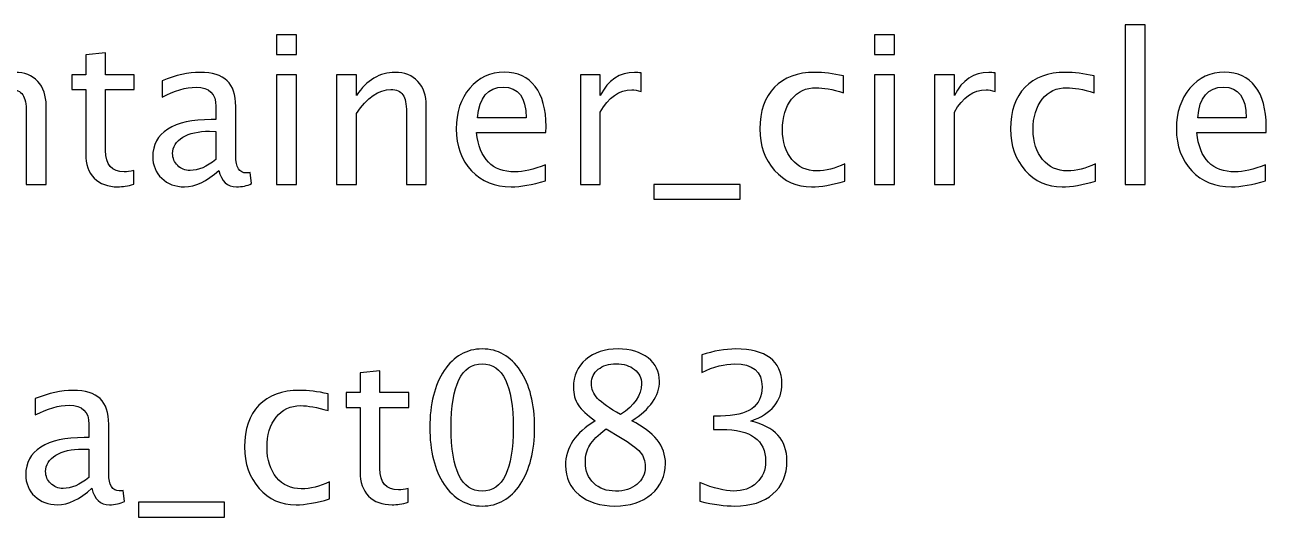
# Model space of a CAD drawing. Header units: centimetres. Extents: x -11.4 to 11.4, y -9.1 to 14.1.
# Drawn here: x 3.76 to 11.37, y 11.13 to 14.15 of the extents above; entities that cross this region are included whole.
import ezdxf

# ---------------------------------------------------------------- set-up
doc = ezdxf.new("R2010")
doc.units = ezdxf.units.CM
doc.header["$MEASUREMENT"] = 0
doc.layers.add('Layer 1', color=7, linetype='Continuous')

msp = doc.modelspace()

# ---------------------------------------------------------------- linework, layer by layer
at = {"layer": 'Layer 1'}
for points, knots in [([(5.30004, 13.96673), (5.30004, 13.96673), (5.30004, 14.08865), (5.30004, 14.08865), (5.30004, 14.08865), (5.30004, 14.08865), (5.42196, 14.08865), (5.42196, 14.08865), (5.42196, 14.08865), (5.42196, 14.08865), (5.42196, 13.96673), (5.42196, 13.96673), (5.42196, 13.96673), (5.42196, 13.96673), (5.30004, 13.96673), (5.30004, 13.96673)], [0, 0, 0, 0, 0.2, 0.2, 0.2, 0.2, 0.4, 0.4, 0.4, 0.4, 0.6, 0.6, 0.6, 0.6, 1, 1, 1, 1]), ([(8.96801, 13.96673), (8.96801, 13.96673), (8.96801, 14.08865), (8.96801, 14.08865), (8.96801, 14.08865), (8.96801, 14.08865), (9.08993, 14.08865), (9.08993, 14.08865), (9.08993, 14.08865), (9.08993, 14.08865), (9.08993, 13.96673), (9.08993, 13.96673), (9.08993, 13.96673), (9.08993, 13.96673), (8.96801, 13.96673), (8.96801, 13.96673)], [0, 0, 0, 0, 0.2, 0.2, 0.2, 0.2, 0.4, 0.4, 0.4, 0.4, 0.6, 0.6, 0.6, 0.6, 1, 1, 1, 1]), ([(10.50513, 13.17044), (10.50513, 13.17044), (10.50513, 14.14961), (10.50513, 14.14961), (10.50513, 14.14961), (10.50513, 14.14961), (10.62705, 14.14961), (10.62705, 14.14961), (10.62705, 14.14961), (10.62705, 14.14961), (10.62705, 13.17044), (10.62705, 13.17044), (10.62705, 13.17044), (10.62705, 13.17044), (10.50513, 13.17044), (10.50513, 13.17044)], [0, 0, 0, 0, 0.2, 0.2, 0.2, 0.2, 0.4, 0.4, 0.4, 0.4, 0.6, 0.6, 0.6, 0.6, 1, 1, 1, 1]), ([(4.4248, 13.17065), (4.38712, 13.16028), (4.35432, 13.1552), (4.32659, 13.1552), (4.32659, 13.1552), (4.26436, 13.1552), (4.21589, 13.17298), (4.18117, 13.20854), (4.18117, 13.20854), (4.14625, 13.2441), (4.12889, 13.29342), (4.12889, 13.35671), (4.12889, 13.35671), (4.12889, 13.35671), (4.12889, 13.7521), (4.12889, 13.7521), (4.12889, 13.7521), (4.12889, 13.7521), (4.04465, 13.7521), (4.04465, 13.7521), (4.04465, 13.7521), (4.04465, 13.7521), (4.04465, 13.84354), (4.04465, 13.84354), (4.04465, 13.84354), (4.04465, 13.84354), (4.12889, 13.84354), (4.12889, 13.84354), (4.12889, 13.84354), (4.12889, 13.84354), (4.12889, 13.96525), (4.12889, 13.96525), (4.12889, 13.96525), (4.12889, 13.96525), (4.25081, 13.97689), (4.25081, 13.97689), (4.25081, 13.97689), (4.25081, 13.97689), (4.25081, 13.84354), (4.25081, 13.84354), (4.25081, 13.84354), (4.25081, 13.84354), (4.42734, 13.84354), (4.42734, 13.84354), (4.42734, 13.84354), (4.42734, 13.84354), (4.42734, 13.7521), (4.42734, 13.7521), (4.42734, 13.7521), (4.42734, 13.7521), (4.25081, 13.7521), (4.25081, 13.7521), (4.25081, 13.7521), (4.25081, 13.7521), (4.25081, 13.37872), (4.25081, 13.37872), (4.25081, 13.37872), (4.25081, 13.29067), (4.28912, 13.24664), (4.36553, 13.24664), (4.36553, 13.24664), (4.38183, 13.24664), (4.40152, 13.24939), (4.4248, 13.25468), (4.4248, 13.25468), (4.4248, 13.25468), (4.4248, 13.17065), (4.4248, 13.17065)], [0, 0, 0, 0, 0.0555556, 0.0555556, 0.0555556, 0.0555556, 0.1111111, 0.1111111, 0.1111111, 0.1111111, 0.1666667, 0.1666667, 0.1666667, 0.1666667, 0.2222222, 0.2222222, 0.2222222, 0.2222222, 0.2777778, 0.2777778, 0.2777778, 0.2777778, 0.3333333, 0.3333333, 0.3333333, 0.3333333, 0.3888889, 0.3888889, 0.3888889, 0.3888889, 0.4444444, 0.4444444, 0.4444444, 0.4444444, 0.5, 0.5, 0.5, 0.5, 0.5555556, 0.5555556, 0.5555556, 0.5555556, 0.6111111, 0.6111111, 0.6111111, 0.6111111, 0.6666667, 0.6666667, 0.6666667, 0.6666667, 0.7222222, 0.7222222, 0.7222222, 0.7222222, 0.7777778, 0.7777778, 0.7777778, 0.7777778, 0.8333333, 0.8333333, 0.8333333, 0.8333333, 0.8888889, 0.8888889, 0.8888889, 0.8888889, 1, 1, 1, 1]), ([(3.33556, 13.17044), (3.33556, 13.17044), (3.33556, 13.84354), (3.33556, 13.84354), (3.33556, 13.84354), (3.33556, 13.84354), (3.45748, 13.84354), (3.45748, 13.84354), (3.45748, 13.84354), (3.45748, 13.84354), (3.45748, 13.71633), (3.45748, 13.71633), (3.45748, 13.71633), (3.52204, 13.81052), (3.6012, 13.85751), (3.69476, 13.85751), (3.69476, 13.85751), (3.7536, 13.85751), (3.80038, 13.8391), (3.83488, 13.80205), (3.83488, 13.80205), (3.86938, 13.76522), (3.88674, 13.71548), (3.88674, 13.65325), (3.88674, 13.65325), (3.88674, 13.65325), (3.88674, 13.17044), (3.88674, 13.17044), (3.88674, 13.17044), (3.88674, 13.17044), (3.76482, 13.17044), (3.76482, 13.17044), (3.76482, 13.17044), (3.76482, 13.17044), (3.76482, 13.61346), (3.76482, 13.61346), (3.76482, 13.61346), (3.76482, 13.66341), (3.75741, 13.69897), (3.74281, 13.72014), (3.74281, 13.72014), (3.72799, 13.74152), (3.70365, 13.7521), (3.66957, 13.7521), (3.66957, 13.7521), (3.59464, 13.7521), (3.52394, 13.70321), (3.45748, 13.60542), (3.45748, 13.60542), (3.45748, 13.60542), (3.45748, 13.17044), (3.45748, 13.17044), (3.45748, 13.17044), (3.45748, 13.17044), (3.33556, 13.17044), (3.33556, 13.17044)], [0, 0, 0, 0, 0.0666667, 0.0666667, 0.0666667, 0.0666667, 0.1333333, 0.1333333, 0.1333333, 0.1333333, 0.2, 0.2, 0.2, 0.2, 0.2666667, 0.2666667, 0.2666667, 0.2666667, 0.3333333, 0.3333333, 0.3333333, 0.3333333, 0.4, 0.4, 0.4, 0.4, 0.4666667, 0.4666667, 0.4666667, 0.4666667, 0.5333333, 0.5333333, 0.5333333, 0.5333333, 0.6, 0.6, 0.6, 0.6, 0.6666667, 0.6666667, 0.6666667, 0.6666667, 0.7333333, 0.7333333, 0.7333333, 0.7333333, 0.8, 0.8, 0.8, 0.8, 0.8666667, 0.8666667, 0.8666667, 0.8666667, 1, 1, 1, 1]), ([(4.94571, 13.25617), (4.87248, 13.18886), (4.80199, 13.1552), (4.73426, 13.1552), (4.73426, 13.1552), (4.67859, 13.1552), (4.63223, 13.17256), (4.59562, 13.20748), (4.59562, 13.20748), (4.55879, 13.24241), (4.54037, 13.28643), (4.54037, 13.33956), (4.54037, 13.33956), (4.54037, 13.41301), (4.57127, 13.46953), (4.63308, 13.5089), (4.63308, 13.5089), (4.69489, 13.54827), (4.78358, 13.56795), (4.89915, 13.56795), (4.89915, 13.56795), (4.89915, 13.56795), (4.92772, 13.56795), (4.92772, 13.56795), (4.92772, 13.56795), (4.92772, 13.56795), (4.92772, 13.64902), (4.92772, 13.64902), (4.92772, 13.64902), (4.92772, 13.72712), (4.88708, 13.76607), (4.80559, 13.76607), (4.80559, 13.76607), (4.74251, 13.76607), (4.67351, 13.74617), (4.59879, 13.70638), (4.59879, 13.70638), (4.59879, 13.70638), (4.59879, 13.80671), (4.59879, 13.80671), (4.59879, 13.80671), (4.68092, 13.84058), (4.75839, 13.85751), (4.83099, 13.85751), (4.83099, 13.85751), (4.90571, 13.85751), (4.96095, 13.84058), (4.9963, 13.8065), (4.9963, 13.8065), (5.03186, 13.77242), (5.04964, 13.71993), (5.04964, 13.64902), (5.04964, 13.64902), (5.04964, 13.64902), (5.04964, 13.34485), (5.04964, 13.34485), (5.04964, 13.34485), (5.04964, 13.27522), (5.07102, 13.24029), (5.11399, 13.24029), (5.11399, 13.24029), (5.11928, 13.24029), (5.12711, 13.24114), (5.13748, 13.24283), (5.13748, 13.24283), (5.13748, 13.24283), (5.14616, 13.1751), (5.14616, 13.1751), (5.14616, 13.1751), (5.11843, 13.16176), (5.08795, 13.1552), (5.05451, 13.1552), (5.05451, 13.1552), (4.99757, 13.1552), (4.96138, 13.18886), (4.94571, 13.25617)], [0, 0, 0, 0, 0.05, 0.05, 0.05, 0.05, 0.1, 0.1, 0.1, 0.1, 0.15, 0.15, 0.15, 0.15, 0.2, 0.2, 0.2, 0.2, 0.25, 0.25, 0.25, 0.25, 0.3, 0.3, 0.3, 0.3, 0.35, 0.35, 0.35, 0.35, 0.4, 0.4, 0.4, 0.4, 0.45, 0.45, 0.45, 0.45, 0.5, 0.5, 0.5, 0.5, 0.55, 0.55, 0.55, 0.55, 0.6, 0.6, 0.6, 0.6, 0.65, 0.65, 0.65, 0.65, 0.7, 0.7, 0.7, 0.7, 0.75, 0.75, 0.75, 0.75, 0.8, 0.8, 0.8, 0.8, 0.85, 0.85, 0.85, 0.85, 0.9, 0.9, 0.9, 0.9, 1, 1, 1, 1]), ([(5.66707, 13.17044), (5.66707, 13.17044), (5.66707, 13.84354), (5.66707, 13.84354), (5.66707, 13.84354), (5.66707, 13.84354), (5.78899, 13.84354), (5.78899, 13.84354), (5.78899, 13.84354), (5.78899, 13.84354), (5.78899, 13.71633), (5.78899, 13.71633), (5.78899, 13.71633), (5.85355, 13.81052), (5.93271, 13.85751), (6.02627, 13.85751), (6.02627, 13.85751), (6.08511, 13.85751), (6.13189, 13.8391), (6.16639, 13.80205), (6.16639, 13.80205), (6.20089, 13.76522), (6.21825, 13.71548), (6.21825, 13.65325), (6.21825, 13.65325), (6.21825, 13.65325), (6.21825, 13.17044), (6.21825, 13.17044), (6.21825, 13.17044), (6.21825, 13.17044), (6.09633, 13.17044), (6.09633, 13.17044), (6.09633, 13.17044), (6.09633, 13.17044), (6.09633, 13.61346), (6.09633, 13.61346), (6.09633, 13.61346), (6.09633, 13.66341), (6.08892, 13.69897), (6.07432, 13.72014), (6.07432, 13.72014), (6.0595, 13.74152), (6.03516, 13.7521), (6.00108, 13.7521), (6.00108, 13.7521), (5.92615, 13.7521), (5.85545, 13.70321), (5.78899, 13.60542), (5.78899, 13.60542), (5.78899, 13.60542), (5.78899, 13.17044), (5.78899, 13.17044), (5.78899, 13.17044), (5.78899, 13.17044), (5.66707, 13.17044), (5.66707, 13.17044)], [0, 0, 0, 0, 0.0666667, 0.0666667, 0.0666667, 0.0666667, 0.1333333, 0.1333333, 0.1333333, 0.1333333, 0.2, 0.2, 0.2, 0.2, 0.2666667, 0.2666667, 0.2666667, 0.2666667, 0.3333333, 0.3333333, 0.3333333, 0.3333333, 0.4, 0.4, 0.4, 0.4, 0.4666667, 0.4666667, 0.4666667, 0.4666667, 0.5333333, 0.5333333, 0.5333333, 0.5333333, 0.6, 0.6, 0.6, 0.6, 0.6666667, 0.6666667, 0.6666667, 0.6666667, 0.7333333, 0.7333333, 0.7333333, 0.7333333, 0.8, 0.8, 0.8, 0.8, 0.8666667, 0.8666667, 0.8666667, 0.8666667, 1, 1, 1, 1]), ([(6.94935, 13.19203), (6.86744, 13.16748), (6.79737, 13.1552), (6.73895, 13.1552), (6.73895, 13.1552), (6.63926, 13.1552), (6.55819, 13.18822), (6.49575, 13.25405), (6.49575, 13.25405), (6.43331, 13.31988), (6.40198, 13.40518), (6.40198, 13.51017), (6.40198, 13.51017), (6.40198, 13.61198), (6.4295, 13.69559), (6.48474, 13.76099), (6.48474, 13.76099), (6.53999, 13.82618), (6.61068, 13.85878), (6.69683, 13.85878), (6.69683, 13.85878), (6.77832, 13.85878), (6.8414, 13.82978), (6.88585, 13.77179), (6.88585, 13.77179), (6.9303, 13.71379), (6.95253, 13.63166), (6.95253, 13.52519), (6.95253, 13.52519), (6.95253, 13.52519), (6.95189, 13.48794), (6.95189, 13.48794), (6.95189, 13.48794), (6.95189, 13.48794), (6.52644, 13.48794), (6.52644, 13.48794), (6.52644, 13.48794), (6.54422, 13.32707), (6.62275, 13.24664), (6.76181, 13.24664), (6.76181, 13.24664), (6.81283, 13.24664), (6.87527, 13.26103), (6.94935, 13.28982), (6.94935, 13.28982), (6.94935, 13.28982), (6.94935, 13.19203), (6.94935, 13.19203)], [0, 0, 0, 0, 0.0769231, 0.0769231, 0.0769231, 0.0769231, 0.1538462, 0.1538462, 0.1538462, 0.1538462, 0.2307692, 0.2307692, 0.2307692, 0.2307692, 0.3076923, 0.3076923, 0.3076923, 0.3076923, 0.3846154, 0.3846154, 0.3846154, 0.3846154, 0.4615385, 0.4615385, 0.4615385, 0.4615385, 0.5384615, 0.5384615, 0.5384615, 0.5384615, 0.6153846, 0.6153846, 0.6153846, 0.6153846, 0.6923077, 0.6923077, 0.6923077, 0.6923077, 0.7692308, 0.7692308, 0.7692308, 0.7692308, 0.8461538, 0.8461538, 0.8461538, 0.8461538, 1, 1, 1, 1]), ([(7.16292, 13.17044), (7.16292, 13.17044), (7.16292, 13.84354), (7.16292, 13.84354), (7.16292, 13.84354), (7.16292, 13.84354), (7.28484, 13.84354), (7.28484, 13.84354), (7.28484, 13.84354), (7.28484, 13.84354), (7.28484, 13.71633), (7.28484, 13.71633), (7.28484, 13.71633), (7.33331, 13.81052), (7.40359, 13.85751), (7.49587, 13.85751), (7.49587, 13.85751), (7.50836, 13.85751), (7.52148, 13.85645), (7.53503, 13.85434), (7.53503, 13.85434), (7.53503, 13.85434), (7.53503, 13.74025), (7.53503, 13.74025), (7.53503, 13.74025), (7.51386, 13.74723), (7.49524, 13.75083), (7.47915, 13.75083), (7.47915, 13.75083), (7.40168, 13.75083), (7.33691, 13.70511), (7.28484, 13.61346), (7.28484, 13.61346), (7.28484, 13.61346), (7.28484, 13.17044), (7.28484, 13.17044), (7.28484, 13.17044), (7.28484, 13.17044), (7.16292, 13.17044), (7.16292, 13.17044)], [0, 0, 0, 0, 0.0909091, 0.0909091, 0.0909091, 0.0909091, 0.1818182, 0.1818182, 0.1818182, 0.1818182, 0.2727273, 0.2727273, 0.2727273, 0.2727273, 0.3636364, 0.3636364, 0.3636364, 0.3636364, 0.4545455, 0.4545455, 0.4545455, 0.4545455, 0.5454545, 0.5454545, 0.5454545, 0.5454545, 0.6363636, 0.6363636, 0.6363636, 0.6363636, 0.7272727, 0.7272727, 0.7272727, 0.7272727, 0.8181818, 0.8181818, 0.8181818, 0.8181818, 1, 1, 1, 1]), ([(8.78492, 13.19076), (8.70597, 13.16705), (8.63781, 13.1552), (8.58045, 13.1552), (8.58045, 13.1552), (8.48943, 13.1552), (8.41408, 13.18886), (8.35418, 13.25595), (8.35418, 13.25595), (8.29428, 13.32326), (8.26422, 13.40814), (8.26422, 13.51038), (8.26422, 13.51038), (8.26422, 13.6196), (8.29385, 13.7049), (8.35312, 13.76586), (8.35312, 13.76586), (8.41239, 13.82703), (8.49515, 13.85751), (8.60141, 13.85751), (8.60141, 13.85751), (8.65369, 13.85751), (8.71253, 13.85031), (8.7773, 13.83592), (8.7773, 13.83592), (8.7773, 13.83592), (8.7773, 13.73305), (8.7773, 13.73305), (8.7773, 13.73305), (8.70851, 13.75337), (8.65242, 13.76353), (8.60924, 13.76353), (8.60924, 13.76353), (8.54658, 13.76353), (8.49642, 13.74004), (8.45895, 13.69326), (8.45895, 13.69326), (8.42149, 13.64648), (8.40265, 13.58404), (8.40265, 13.50614), (8.40265, 13.50614), (8.40265, 13.43058), (8.42212, 13.36962), (8.46086, 13.32284), (8.46086, 13.32284), (8.49959, 13.27627), (8.55018, 13.25299), (8.61305, 13.25299), (8.61305, 13.25299), (8.66872, 13.25299), (8.72587, 13.26738), (8.78492, 13.29617), (8.78492, 13.29617), (8.78492, 13.29617), (8.78492, 13.19076), (8.78492, 13.19076)], [0, 0, 0, 0, 0.0666667, 0.0666667, 0.0666667, 0.0666667, 0.1333333, 0.1333333, 0.1333333, 0.1333333, 0.2, 0.2, 0.2, 0.2, 0.2666667, 0.2666667, 0.2666667, 0.2666667, 0.3333333, 0.3333333, 0.3333333, 0.3333333, 0.4, 0.4, 0.4, 0.4, 0.4666667, 0.4666667, 0.4666667, 0.4666667, 0.5333333, 0.5333333, 0.5333333, 0.5333333, 0.6, 0.6, 0.6, 0.6, 0.6666667, 0.6666667, 0.6666667, 0.6666667, 0.7333333, 0.7333333, 0.7333333, 0.7333333, 0.8, 0.8, 0.8, 0.8, 0.8666667, 0.8666667, 0.8666667, 0.8666667, 1, 1, 1, 1]), ([(9.33504, 13.17044), (9.33504, 13.17044), (9.33504, 13.84354), (9.33504, 13.84354), (9.33504, 13.84354), (9.33504, 13.84354), (9.45696, 13.84354), (9.45696, 13.84354), (9.45696, 13.84354), (9.45696, 13.84354), (9.45696, 13.71633), (9.45696, 13.71633), (9.45696, 13.71633), (9.50543, 13.81052), (9.57571, 13.85751), (9.66799, 13.85751), (9.66799, 13.85751), (9.68048, 13.85751), (9.6936, 13.85645), (9.70715, 13.85434), (9.70715, 13.85434), (9.70715, 13.85434), (9.70715, 13.74025), (9.70715, 13.74025), (9.70715, 13.74025), (9.68598, 13.74723), (9.66736, 13.75083), (9.65127, 13.75083), (9.65127, 13.75083), (9.5738, 13.75083), (9.50903, 13.70511), (9.45696, 13.61346), (9.45696, 13.61346), (9.45696, 13.61346), (9.45696, 13.17044), (9.45696, 13.17044), (9.45696, 13.17044), (9.45696, 13.17044), (9.33504, 13.17044), (9.33504, 13.17044)], [0, 0, 0, 0, 0.0909091, 0.0909091, 0.0909091, 0.0909091, 0.1818182, 0.1818182, 0.1818182, 0.1818182, 0.2727273, 0.2727273, 0.2727273, 0.2727273, 0.3636364, 0.3636364, 0.3636364, 0.3636364, 0.4545455, 0.4545455, 0.4545455, 0.4545455, 0.5454545, 0.5454545, 0.5454545, 0.5454545, 0.6363636, 0.6363636, 0.6363636, 0.6363636, 0.7272727, 0.7272727, 0.7272727, 0.7272727, 0.8181818, 0.8181818, 0.8181818, 0.8181818, 1, 1, 1, 1]), ([(10.32204, 13.19076), (10.24309, 13.16705), (10.17493, 13.1552), (10.11757, 13.1552), (10.11757, 13.1552), (10.02655, 13.1552), (9.9512, 13.18886), (9.8913, 13.25595), (9.8913, 13.25595), (9.8314, 13.32326), (9.80134, 13.40814), (9.80134, 13.51038), (9.80134, 13.51038), (9.80134, 13.6196), (9.83097, 13.7049), (9.89024, 13.76586), (9.89024, 13.76586), (9.94951, 13.82703), (10.03227, 13.85751), (10.13853, 13.85751), (10.13853, 13.85751), (10.19081, 13.85751), (10.24965, 13.85031), (10.31442, 13.83592), (10.31442, 13.83592), (10.31442, 13.83592), (10.31442, 13.73305), (10.31442, 13.73305), (10.31442, 13.73305), (10.24563, 13.75337), (10.18954, 13.76353), (10.14636, 13.76353), (10.14636, 13.76353), (10.0837, 13.76353), (10.03354, 13.74004), (9.99607, 13.69326), (9.99607, 13.69326), (9.95861, 13.64648), (9.93977, 13.58404), (9.93977, 13.50614), (9.93977, 13.50614), (9.93977, 13.43058), (9.95924, 13.36962), (9.99798, 13.32284), (9.99798, 13.32284), (10.03671, 13.27627), (10.0873, 13.25299), (10.15017, 13.25299), (10.15017, 13.25299), (10.20584, 13.25299), (10.26299, 13.26738), (10.32204, 13.29617), (10.32204, 13.29617), (10.32204, 13.29617), (10.32204, 13.19076), (10.32204, 13.19076)], [0, 0, 0, 0, 0.0666667, 0.0666667, 0.0666667, 0.0666667, 0.1333333, 0.1333333, 0.1333333, 0.1333333, 0.2, 0.2, 0.2, 0.2, 0.2666667, 0.2666667, 0.2666667, 0.2666667, 0.3333333, 0.3333333, 0.3333333, 0.3333333, 0.4, 0.4, 0.4, 0.4, 0.4666667, 0.4666667, 0.4666667, 0.4666667, 0.5333333, 0.5333333, 0.5333333, 0.5333333, 0.6, 0.6, 0.6, 0.6, 0.6666667, 0.6666667, 0.6666667, 0.6666667, 0.7333333, 0.7333333, 0.7333333, 0.7333333, 0.8, 0.8, 0.8, 0.8, 0.8666667, 0.8666667, 0.8666667, 0.8666667, 1, 1, 1, 1]), ([(11.36619, 13.19203), (11.28428, 13.16748), (11.21421, 13.1552), (11.15579, 13.1552), (11.15579, 13.1552), (11.0561, 13.1552), (10.97503, 13.18822), (10.91259, 13.25405), (10.91259, 13.25405), (10.85015, 13.31988), (10.81882, 13.40518), (10.81882, 13.51017), (10.81882, 13.51017), (10.81882, 13.61198), (10.84634, 13.69559), (10.90158, 13.76099), (10.90158, 13.76099), (10.95683, 13.82618), (11.02752, 13.85878), (11.11367, 13.85878), (11.11367, 13.85878), (11.19516, 13.85878), (11.25824, 13.82978), (11.30269, 13.77179), (11.30269, 13.77179), (11.34714, 13.71379), (11.36937, 13.63166), (11.36937, 13.52519), (11.36937, 13.52519), (11.36937, 13.52519), (11.36873, 13.48794), (11.36873, 13.48794), (11.36873, 13.48794), (11.36873, 13.48794), (10.94328, 13.48794), (10.94328, 13.48794), (10.94328, 13.48794), (10.96106, 13.32707), (11.03959, 13.24664), (11.17865, 13.24664), (11.17865, 13.24664), (11.22967, 13.24664), (11.29211, 13.26103), (11.36619, 13.28982), (11.36619, 13.28982), (11.36619, 13.28982), (11.36619, 13.19203), (11.36619, 13.19203)], [0, 0, 0, 0, 0.0769231, 0.0769231, 0.0769231, 0.0769231, 0.1538462, 0.1538462, 0.1538462, 0.1538462, 0.2307692, 0.2307692, 0.2307692, 0.2307692, 0.3076923, 0.3076923, 0.3076923, 0.3076923, 0.3846154, 0.3846154, 0.3846154, 0.3846154, 0.4615385, 0.4615385, 0.4615385, 0.4615385, 0.5384615, 0.5384615, 0.5384615, 0.5384615, 0.6153846, 0.6153846, 0.6153846, 0.6153846, 0.6923077, 0.6923077, 0.6923077, 0.6923077, 0.7692308, 0.7692308, 0.7692308, 0.7692308, 0.8461538, 0.8461538, 0.8461538, 0.8461538, 1, 1, 1, 1]), ([(5.30004, 13.17044), (5.30004, 13.17044), (5.30004, 13.84354), (5.30004, 13.84354), (5.30004, 13.84354), (5.30004, 13.84354), (5.42196, 13.84354), (5.42196, 13.84354), (5.42196, 13.84354), (5.42196, 13.84354), (5.42196, 13.17044), (5.42196, 13.17044), (5.42196, 13.17044), (5.42196, 13.17044), (5.30004, 13.17044), (5.30004, 13.17044)], [0, 0, 0, 0, 0.2, 0.2, 0.2, 0.2, 0.4, 0.4, 0.4, 0.4, 0.6, 0.6, 0.6, 0.6, 1, 1, 1, 1]), ([(8.96801, 13.17044), (8.96801, 13.17044), (8.96801, 13.84354), (8.96801, 13.84354), (8.96801, 13.84354), (8.96801, 13.84354), (9.08993, 13.84354), (9.08993, 13.84354), (9.08993, 13.84354), (9.08993, 13.84354), (9.08993, 13.17044), (9.08993, 13.17044), (9.08993, 13.17044), (9.08993, 13.17044), (8.96801, 13.17044), (8.96801, 13.17044)], [0, 0, 0, 0, 0.2, 0.2, 0.2, 0.2, 0.4, 0.4, 0.4, 0.4, 0.6, 0.6, 0.6, 0.6, 1, 1, 1, 1]), ([(6.53279, 13.57938), (6.53279, 13.57938), (6.82997, 13.57938), (6.82997, 13.57938), (6.82997, 13.57938), (6.82997, 13.70469), (6.78319, 13.76734), (6.68985, 13.76734), (6.68985, 13.76734), (6.59587, 13.76734), (6.54359, 13.70469), (6.53279, 13.57938)], [0, 0, 0, 0, 0.25, 0.25, 0.25, 0.25, 0.5, 0.5, 0.5, 0.5, 1, 1, 1, 1]), ([(10.94963, 13.57938), (10.94963, 13.57938), (11.24681, 13.57938), (11.24681, 13.57938), (11.24681, 13.57938), (11.24681, 13.70469), (11.20003, 13.76734), (11.10669, 13.76734), (11.10669, 13.76734), (11.01271, 13.76734), (10.96043, 13.70469), (10.94963, 13.57938)], [0, 0, 0, 0, 0.25, 0.25, 0.25, 0.25, 0.5, 0.5, 0.5, 0.5, 1, 1, 1, 1]), ([(4.92772, 13.32263), (4.92772, 13.32263), (4.92772, 13.49556), (4.92772, 13.49556), (4.92772, 13.49556), (4.92772, 13.49556), (4.88856, 13.49683), (4.88856, 13.49683), (4.88856, 13.49683), (4.82083, 13.49683), (4.76622, 13.48434), (4.72452, 13.45937), (4.72452, 13.45937), (4.68303, 13.43418), (4.66229, 13.40095), (4.66229, 13.35946), (4.66229, 13.35946), (4.66229, 13.33046), (4.67266, 13.30591), (4.69319, 13.2858), (4.69319, 13.2858), (4.71394, 13.26569), (4.73913, 13.25553), (4.76897, 13.25553), (4.76897, 13.25553), (4.81977, 13.25553), (4.87269, 13.27797), (4.92772, 13.32263)], [0, 0, 0, 0, 0.125, 0.125, 0.125, 0.125, 0.25, 0.25, 0.25, 0.25, 0.375, 0.375, 0.375, 0.375, 0.5, 0.5, 0.5, 0.5, 0.625, 0.625, 0.625, 0.625, 0.75, 0.75, 0.75, 0.75, 1, 1, 1, 1]), ([(7.61398, 13.079), (7.61398, 13.079), (7.61398, 13.17044), (7.61398, 13.17044), (7.61398, 13.17044), (7.61398, 13.17044), (8.1423, 13.17044), (8.1423, 13.17044), (8.1423, 13.17044), (8.1423, 13.17044), (8.1423, 13.079), (8.1423, 13.079), (8.1423, 13.079), (8.1423, 13.079), (7.61398, 13.079), (7.61398, 13.079)], [0, 0, 0, 0, 0.2, 0.2, 0.2, 0.2, 0.4, 0.4, 0.4, 0.4, 0.6, 0.6, 0.6, 0.6, 1, 1, 1, 1]), ([(6.56093, 11.19601), (6.46462, 11.19601), (6.38694, 11.24025), (6.3281, 11.32851), (6.3281, 11.32851), (6.26904, 11.41678), (6.23962, 11.5332), (6.23962, 11.67798), (6.23962, 11.67798), (6.23962, 11.82276), (6.26904, 11.93917), (6.3281, 12.02744), (6.3281, 12.02744), (6.38694, 12.1157), (6.46462, 12.15994), (6.56093, 12.15994), (6.56093, 12.15994), (6.65766, 12.15994), (6.73534, 12.11591), (6.79419, 12.02786), (6.79419, 12.02786), (6.85282, 11.93981), (6.88224, 11.82318), (6.88224, 11.67798), (6.88224, 11.67798), (6.88224, 11.5332), (6.85282, 11.41678), (6.79419, 11.32851), (6.79419, 11.32851), (6.73534, 11.24025), (6.65766, 11.19601), (6.56093, 11.19601)], [0, 0, 0, 0, 0.1111111, 0.1111111, 0.1111111, 0.1111111, 0.2222222, 0.2222222, 0.2222222, 0.2222222, 0.3333333, 0.3333333, 0.3333333, 0.3333333, 0.4444444, 0.4444444, 0.4444444, 0.4444444, 0.5555556, 0.5555556, 0.5555556, 0.5555556, 0.6666667, 0.6666667, 0.6666667, 0.6666667, 0.7777778, 0.7777778, 0.7777778, 0.7777778, 1, 1, 1, 1]), ([(7.25477, 11.71862), (7.20439, 11.75375), (7.16926, 11.78635), (7.14957, 11.81662), (7.14957, 11.81662), (7.12989, 11.84667), (7.12015, 11.88308), (7.12015, 11.92563), (7.12015, 11.92563), (7.12015, 11.99505), (7.14555, 12.05157), (7.19614, 12.09496), (7.19614, 12.09496), (7.24694, 12.13835), (7.31319, 12.15994), (7.39489, 12.15994), (7.39489, 12.15994), (7.47025, 12.15994), (7.53142, 12.14153), (7.5782, 12.1047), (7.5782, 12.1047), (7.62498, 12.06808), (7.64847, 12.02024), (7.64847, 11.96161), (7.64847, 11.96161), (7.64847, 11.87271), (7.59153, 11.79164), (7.47787, 11.71862), (7.47787, 11.71862), (7.61609, 11.65088), (7.6853, 11.56346), (7.6853, 11.45636), (7.6853, 11.45636), (7.6853, 11.37995), (7.6563, 11.31751), (7.59852, 11.26882), (7.59852, 11.26882), (7.54073, 11.22035), (7.46644, 11.19601), (7.37542, 11.19601), (7.37542, 11.19601), (7.28462, 11.19601), (7.21138, 11.21887), (7.1555, 11.26459), (7.1555, 11.26459), (7.09983, 11.3101), (7.07189, 11.37021), (7.07189, 11.44451), (7.07189, 11.44451), (7.07189, 11.55457), (7.13285, 11.6458), (7.25477, 11.71862)], [0, 0, 0, 0, 0.0714286, 0.0714286, 0.0714286, 0.0714286, 0.1428571, 0.1428571, 0.1428571, 0.1428571, 0.2142857, 0.2142857, 0.2142857, 0.2142857, 0.2857143, 0.2857143, 0.2857143, 0.2857143, 0.3571429, 0.3571429, 0.3571429, 0.3571429, 0.4285714, 0.4285714, 0.4285714, 0.4285714, 0.5, 0.5, 0.5, 0.5, 0.5714286, 0.5714286, 0.5714286, 0.5714286, 0.6428571, 0.6428571, 0.6428571, 0.6428571, 0.7142857, 0.7142857, 0.7142857, 0.7142857, 0.7857143, 0.7857143, 0.7857143, 0.7857143, 0.8571429, 0.8571429, 0.8571429, 0.8571429, 1, 1, 1, 1]), ([(7.89527, 11.22522), (7.89527, 11.22522), (7.89527, 11.33952), (7.89527, 11.33952), (7.89527, 11.33952), (7.98248, 11.30481), (8.05085, 11.28745), (8.10101, 11.28745), (8.10101, 11.28745), (8.16007, 11.28745), (8.20769, 11.30438), (8.24431, 11.33846), (8.24431, 11.33846), (8.28093, 11.37254), (8.29913, 11.41699), (8.29913, 11.4716), (8.29913, 11.4716), (8.29913, 11.60114), (8.20896, 11.66591), (8.02862, 11.66591), (8.02862, 11.66591), (8.02862, 11.66591), (7.98036, 11.66591), (7.98036, 11.66591), (7.98036, 11.66591), (7.98036, 11.66591), (7.98036, 11.74783), (7.98036, 11.74783), (7.98036, 11.74783), (7.98036, 11.74783), (8.02312, 11.74846), (8.02312, 11.74846), (8.02312, 11.74846), (8.19266, 11.74846), (8.27754, 11.80815), (8.27754, 11.92774), (8.27754, 11.92774), (8.27754, 12.02151), (8.22124, 12.0685), (8.10884, 12.0685), (8.10884, 12.0685), (8.04852, 12.0685), (7.98163, 12.05114), (7.90797, 12.01643), (7.90797, 12.01643), (7.90797, 12.01643), (7.90797, 12.12311), (7.90797, 12.12311), (7.90797, 12.12311), (7.98015, 12.14766), (8.04979, 12.15994), (8.11667, 12.15994), (8.11667, 12.15994), (8.20769, 12.15994), (8.27775, 12.14174), (8.32644, 12.10533), (8.32644, 12.10533), (8.37512, 12.06914), (8.39946, 12.01643), (8.39946, 11.94743), (8.39946, 11.94743), (8.39946, 11.83969), (8.33575, 11.76285), (8.20811, 11.71713), (8.20811, 11.71713), (8.35607, 11.68263), (8.42994, 11.60156), (8.42994, 11.47351), (8.42994, 11.47351), (8.42994, 11.38715), (8.40137, 11.3192), (8.34443, 11.26988), (8.34443, 11.26988), (8.28749, 11.22056), (8.20917, 11.19601), (8.10969, 11.19601), (8.10969, 11.19601), (8.05296, 11.19601), (7.98163, 11.20575), (7.89527, 11.22522)], [0, 0, 0, 0, 0.047619, 0.047619, 0.047619, 0.047619, 0.0952381, 0.0952381, 0.0952381, 0.0952381, 0.1428571, 0.1428571, 0.1428571, 0.1428571, 0.1904762, 0.1904762, 0.1904762, 0.1904762, 0.2380952, 0.2380952, 0.2380952, 0.2380952, 0.2857143, 0.2857143, 0.2857143, 0.2857143, 0.3333333, 0.3333333, 0.3333333, 0.3333333, 0.3809524, 0.3809524, 0.3809524, 0.3809524, 0.4285714, 0.4285714, 0.4285714, 0.4285714, 0.4761905, 0.4761905, 0.4761905, 0.4761905, 0.5238095, 0.5238095, 0.5238095, 0.5238095, 0.5714286, 0.5714286, 0.5714286, 0.5714286, 0.6190476, 0.6190476, 0.6190476, 0.6190476, 0.6666667, 0.6666667, 0.6666667, 0.6666667, 0.7142857, 0.7142857, 0.7142857, 0.7142857, 0.7619048, 0.7619048, 0.7619048, 0.7619048, 0.8095238, 0.8095238, 0.8095238, 0.8095238, 0.8571429, 0.8571429, 0.8571429, 0.8571429, 0.9047619, 0.9047619, 0.9047619, 0.9047619, 1, 1, 1, 1]), ([(6.56072, 11.28745), (6.68793, 11.28745), (6.75143, 11.41763), (6.75143, 11.67798), (6.75143, 11.67798), (6.75143, 11.93833), (6.68793, 12.0685), (6.56072, 12.0685), (6.56072, 12.0685), (6.43393, 12.0685), (6.37043, 11.93833), (6.37043, 11.67798), (6.37043, 11.67798), (6.37043, 11.41763), (6.43393, 11.28745), (6.56072, 11.28745)], [0, 0, 0, 0, 0.2, 0.2, 0.2, 0.2, 0.4, 0.4, 0.4, 0.4, 0.6, 0.6, 0.6, 0.6, 1, 1, 1, 1]), ([(7.40971, 11.75693), (7.49522, 11.81344), (7.53798, 11.8761), (7.53798, 11.94531), (7.53798, 11.94531), (7.53798, 11.98235), (7.52359, 12.01199), (7.49501, 12.03463), (7.49501, 12.03463), (7.46623, 12.05728), (7.42876, 12.0685), (7.38241, 12.0685), (7.38241, 12.0685), (7.33753, 12.0685), (7.30091, 12.05749), (7.27276, 12.03527), (7.27276, 12.03527), (7.24461, 12.01304), (7.23064, 11.98447), (7.23064, 11.94912), (7.23064, 11.94912), (7.23064, 11.91483), (7.24334, 11.88393), (7.26874, 11.85641), (7.26874, 11.85641), (7.29414, 11.82911), (7.34113, 11.79587), (7.40971, 11.75693)], [0, 0, 0, 0, 0.125, 0.125, 0.125, 0.125, 0.25, 0.25, 0.25, 0.25, 0.375, 0.375, 0.375, 0.375, 0.5, 0.5, 0.5, 0.5, 0.625, 0.625, 0.625, 0.625, 0.75, 0.75, 0.75, 0.75, 1, 1, 1, 1]), ([(6.10754, 11.21908), (6.06986, 11.20871), (6.03706, 11.20363), (6.00933, 11.20363), (6.00933, 11.20363), (5.9471, 11.20363), (5.89863, 11.22141), (5.86391, 11.25697), (5.86391, 11.25697), (5.82899, 11.29253), (5.81163, 11.34185), (5.81163, 11.40514), (5.81163, 11.40514), (5.81163, 11.40514), (5.81163, 11.80053), (5.81163, 11.80053), (5.81163, 11.80053), (5.81163, 11.80053), (5.72739, 11.80053), (5.72739, 11.80053), (5.72739, 11.80053), (5.72739, 11.80053), (5.72739, 11.89197), (5.72739, 11.89197), (5.72739, 11.89197), (5.72739, 11.89197), (5.81163, 11.89197), (5.81163, 11.89197), (5.81163, 11.89197), (5.81163, 11.89197), (5.81163, 12.01368), (5.81163, 12.01368), (5.81163, 12.01368), (5.81163, 12.01368), (5.93355, 12.02532), (5.93355, 12.02532), (5.93355, 12.02532), (5.93355, 12.02532), (5.93355, 11.89197), (5.93355, 11.89197), (5.93355, 11.89197), (5.93355, 11.89197), (6.11008, 11.89197), (6.11008, 11.89197), (6.11008, 11.89197), (6.11008, 11.89197), (6.11008, 11.80053), (6.11008, 11.80053), (6.11008, 11.80053), (6.11008, 11.80053), (5.93355, 11.80053), (5.93355, 11.80053), (5.93355, 11.80053), (5.93355, 11.80053), (5.93355, 11.42715), (5.93355, 11.42715), (5.93355, 11.42715), (5.93355, 11.3391), (5.97186, 11.29507), (6.04827, 11.29507), (6.04827, 11.29507), (6.06457, 11.29507), (6.08426, 11.29782), (6.10754, 11.30311), (6.10754, 11.30311), (6.10754, 11.30311), (6.10754, 11.21908), (6.10754, 11.21908)], [0, 0, 0, 0, 0.0555556, 0.0555556, 0.0555556, 0.0555556, 0.1111111, 0.1111111, 0.1111111, 0.1111111, 0.1666667, 0.1666667, 0.1666667, 0.1666667, 0.2222222, 0.2222222, 0.2222222, 0.2222222, 0.2777778, 0.2777778, 0.2777778, 0.2777778, 0.3333333, 0.3333333, 0.3333333, 0.3333333, 0.3888889, 0.3888889, 0.3888889, 0.3888889, 0.4444444, 0.4444444, 0.4444444, 0.4444444, 0.5, 0.5, 0.5, 0.5, 0.5555556, 0.5555556, 0.5555556, 0.5555556, 0.6111111, 0.6111111, 0.6111111, 0.6111111, 0.6666667, 0.6666667, 0.6666667, 0.6666667, 0.7222222, 0.7222222, 0.7222222, 0.7222222, 0.7777778, 0.7777778, 0.7777778, 0.7777778, 0.8333333, 0.8333333, 0.8333333, 0.8333333, 0.8888889, 0.8888889, 0.8888889, 0.8888889, 1, 1, 1, 1]), ([(4.16677, 11.3046), (4.09354, 11.23729), (4.02305, 11.20363), (3.95532, 11.20363), (3.95532, 11.20363), (3.89965, 11.20363), (3.85329, 11.22099), (3.81668, 11.25591), (3.81668, 11.25591), (3.77985, 11.29084), (3.76143, 11.33486), (3.76143, 11.38799), (3.76143, 11.38799), (3.76143, 11.46144), (3.79233, 11.51796), (3.85414, 11.55733), (3.85414, 11.55733), (3.91595, 11.5967), (4.00464, 11.61638), (4.12021, 11.61638), (4.12021, 11.61638), (4.12021, 11.61638), (4.14878, 11.61638), (4.14878, 11.61638), (4.14878, 11.61638), (4.14878, 11.61638), (4.14878, 11.69745), (4.14878, 11.69745), (4.14878, 11.69745), (4.14878, 11.77555), (4.10814, 11.8145), (4.02665, 11.8145), (4.02665, 11.8145), (3.96357, 11.8145), (3.89457, 11.7946), (3.81985, 11.75481), (3.81985, 11.75481), (3.81985, 11.75481), (3.81985, 11.85514), (3.81985, 11.85514), (3.81985, 11.85514), (3.90198, 11.88901), (3.97945, 11.90594), (4.05205, 11.90594), (4.05205, 11.90594), (4.12677, 11.90594), (4.18201, 11.88901), (4.21736, 11.85493), (4.21736, 11.85493), (4.25292, 11.82085), (4.2707, 11.76836), (4.2707, 11.69745), (4.2707, 11.69745), (4.2707, 11.69745), (4.2707, 11.39328), (4.2707, 11.39328), (4.2707, 11.39328), (4.2707, 11.32365), (4.29208, 11.28872), (4.33505, 11.28872), (4.33505, 11.28872), (4.34034, 11.28872), (4.34817, 11.28957), (4.35854, 11.29126), (4.35854, 11.29126), (4.35854, 11.29126), (4.36722, 11.22353), (4.36722, 11.22353), (4.36722, 11.22353), (4.33949, 11.21019), (4.30901, 11.20363), (4.27557, 11.20363), (4.27557, 11.20363), (4.21863, 11.20363), (4.18244, 11.23729), (4.16677, 11.3046)], [0, 0, 0, 0, 0.05, 0.05, 0.05, 0.05, 0.1, 0.1, 0.1, 0.1, 0.15, 0.15, 0.15, 0.15, 0.2, 0.2, 0.2, 0.2, 0.25, 0.25, 0.25, 0.25, 0.3, 0.3, 0.3, 0.3, 0.35, 0.35, 0.35, 0.35, 0.4, 0.4, 0.4, 0.4, 0.45, 0.45, 0.45, 0.45, 0.5, 0.5, 0.5, 0.5, 0.55, 0.55, 0.55, 0.55, 0.6, 0.6, 0.6, 0.6, 0.65, 0.65, 0.65, 0.65, 0.7, 0.7, 0.7, 0.7, 0.75, 0.75, 0.75, 0.75, 0.8, 0.8, 0.8, 0.8, 0.85, 0.85, 0.85, 0.85, 0.9, 0.9, 0.9, 0.9, 1, 1, 1, 1]), ([(5.62346, 11.23919), (5.54451, 11.21548), (5.47635, 11.20363), (5.41899, 11.20363), (5.41899, 11.20363), (5.32797, 11.20363), (5.25262, 11.23729), (5.19272, 11.30438), (5.19272, 11.30438), (5.13282, 11.37169), (5.10276, 11.45657), (5.10276, 11.55881), (5.10276, 11.55881), (5.10276, 11.66803), (5.13239, 11.75333), (5.19166, 11.81429), (5.19166, 11.81429), (5.25093, 11.87546), (5.33369, 11.90594), (5.43995, 11.90594), (5.43995, 11.90594), (5.49223, 11.90594), (5.55107, 11.89874), (5.61584, 11.88435), (5.61584, 11.88435), (5.61584, 11.88435), (5.61584, 11.78148), (5.61584, 11.78148), (5.61584, 11.78148), (5.54705, 11.8018), (5.49096, 11.81196), (5.44778, 11.81196), (5.44778, 11.81196), (5.38512, 11.81196), (5.33496, 11.78847), (5.29749, 11.74169), (5.29749, 11.74169), (5.26003, 11.69491), (5.24119, 11.63247), (5.24119, 11.55457), (5.24119, 11.55457), (5.24119, 11.47901), (5.26066, 11.41805), (5.2994, 11.37127), (5.2994, 11.37127), (5.33813, 11.3247), (5.38872, 11.30142), (5.45159, 11.30142), (5.45159, 11.30142), (5.50726, 11.30142), (5.56441, 11.31581), (5.62346, 11.3446), (5.62346, 11.3446), (5.62346, 11.3446), (5.62346, 11.23919), (5.62346, 11.23919)], [0, 0, 0, 0, 0.0666667, 0.0666667, 0.0666667, 0.0666667, 0.1333333, 0.1333333, 0.1333333, 0.1333333, 0.2, 0.2, 0.2, 0.2, 0.2666667, 0.2666667, 0.2666667, 0.2666667, 0.3333333, 0.3333333, 0.3333333, 0.3333333, 0.4, 0.4, 0.4, 0.4, 0.4666667, 0.4666667, 0.4666667, 0.4666667, 0.5333333, 0.5333333, 0.5333333, 0.5333333, 0.6, 0.6, 0.6, 0.6, 0.6666667, 0.6666667, 0.6666667, 0.6666667, 0.7333333, 0.7333333, 0.7333333, 0.7333333, 0.8, 0.8, 0.8, 0.8, 0.8666667, 0.8666667, 0.8666667, 0.8666667, 1, 1, 1, 1]), ([(7.32123, 11.66909), (7.2717, 11.63099), (7.23805, 11.59775), (7.22027, 11.56939), (7.22027, 11.56939), (7.2027, 11.54103), (7.19381, 11.50589), (7.19381, 11.46356), (7.19381, 11.46356), (7.19381, 11.41106), (7.21074, 11.36852), (7.24482, 11.33613), (7.24482, 11.33613), (7.2789, 11.30375), (7.32356, 11.28745), (7.37923, 11.28745), (7.37923, 11.28745), (7.43278, 11.28745), (7.47639, 11.30121), (7.51004, 11.32894), (7.51004, 11.32894), (7.54391, 11.35667), (7.56084, 11.39265), (7.56084, 11.43689), (7.56084, 11.43689), (7.56084, 11.47245), (7.55047, 11.50272), (7.52951, 11.52727), (7.52951, 11.52727), (7.50856, 11.55182), (7.46813, 11.58188), (7.40823, 11.61744), (7.40823, 11.61744), (7.40823, 11.61744), (7.32123, 11.66909), (7.32123, 11.66909)], [0, 0, 0, 0, 0.1, 0.1, 0.1, 0.1, 0.2, 0.2, 0.2, 0.2, 0.3, 0.3, 0.3, 0.3, 0.4, 0.4, 0.4, 0.4, 0.5, 0.5, 0.5, 0.5, 0.6, 0.6, 0.6, 0.6, 0.7, 0.7, 0.7, 0.7, 0.8, 0.8, 0.8, 0.8, 1, 1, 1, 1]), ([(4.14878, 11.37106), (4.14878, 11.37106), (4.14878, 11.54399), (4.14878, 11.54399), (4.14878, 11.54399), (4.14878, 11.54399), (4.10962, 11.54526), (4.10962, 11.54526), (4.10962, 11.54526), (4.04189, 11.54526), (3.98728, 11.53277), (3.94558, 11.5078), (3.94558, 11.5078), (3.90409, 11.48261), (3.88335, 11.44938), (3.88335, 11.40789), (3.88335, 11.40789), (3.88335, 11.37889), (3.89372, 11.35434), (3.91425, 11.33423), (3.91425, 11.33423), (3.935, 11.31412), (3.96019, 11.30396), (3.99003, 11.30396), (3.99003, 11.30396), (4.04083, 11.30396), (4.09375, 11.3264), (4.14878, 11.37106)], [0, 0, 0, 0, 0.125, 0.125, 0.125, 0.125, 0.25, 0.25, 0.25, 0.25, 0.375, 0.375, 0.375, 0.375, 0.5, 0.5, 0.5, 0.5, 0.625, 0.625, 0.625, 0.625, 0.75, 0.75, 0.75, 0.75, 1, 1, 1, 1]), ([(4.45252, 11.12743), (4.45252, 11.12743), (4.45252, 11.21887), (4.45252, 11.21887), (4.45252, 11.21887), (4.45252, 11.21887), (4.98084, 11.21887), (4.98084, 11.21887), (4.98084, 11.21887), (4.98084, 11.21887), (4.98084, 11.12743), (4.98084, 11.12743), (4.98084, 11.12743), (4.98084, 11.12743), (4.45252, 11.12743), (4.45252, 11.12743)], [0, 0, 0, 0, 0.2, 0.2, 0.2, 0.2, 0.4, 0.4, 0.4, 0.4, 0.6, 0.6, 0.6, 0.6, 1, 1, 1, 1])]:
    msp.add_open_spline(points, degree=3, knots=knots, dxfattribs=at)

doc.saveas('drawing.dxf')
